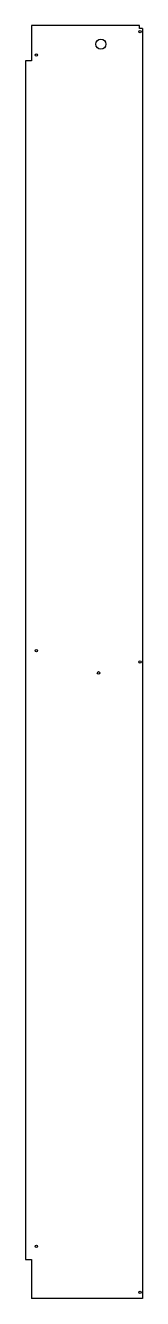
# Model space of a CAD drawing. Header units: millimetres. Extents: x 19 to 206, y -912 to 1128.
import ezdxf

# ---------------------------------------------------------------- set-up
doc = ezdxf.new("R2010")
doc.units = ezdxf.units.MM

msp = doc.modelspace()

# ---------------------------------------------------------------- linework, layer by layer
at = {"color": 7, "linetype": 'Continuous', "lineweight": 25}
for p, q in [((28.4, 1128), (28.4, 1071.5)), ((201.4, 1128), (28.4, 1128)), ((201.4, 1123), (201.4, 1128)), ((206.4, 1123), (201.4, 1123)), ((206.4, 1123), (206.4, -912)), ((18.9, 1071.5), (18.9, -849.5)), ((28.4, 1071.5), (18.9, 1071.5)), ((18.9, -849.5), (28.4, -849.5)), ((28.4, -849.5), (28.4, -912)), ((206.4, -912), (28.4, -912))]:
    msp.add_line(p, q, dxfattribs=at)
for centre, radius in [((139.7, 1098), 8), ((202.5, 1118), 1.8), ((36.5, 1080.5), 1.8), ((36.5, 126), 1.8), ((202.5, 108), 1.8), ((136, 90.5), 2), ((36.5, -828.5), 1.8), ((202.5, -902), 1.8)]:
    msp.add_circle(centre, radius, dxfattribs=at)

doc.saveas('drawing.dxf')
